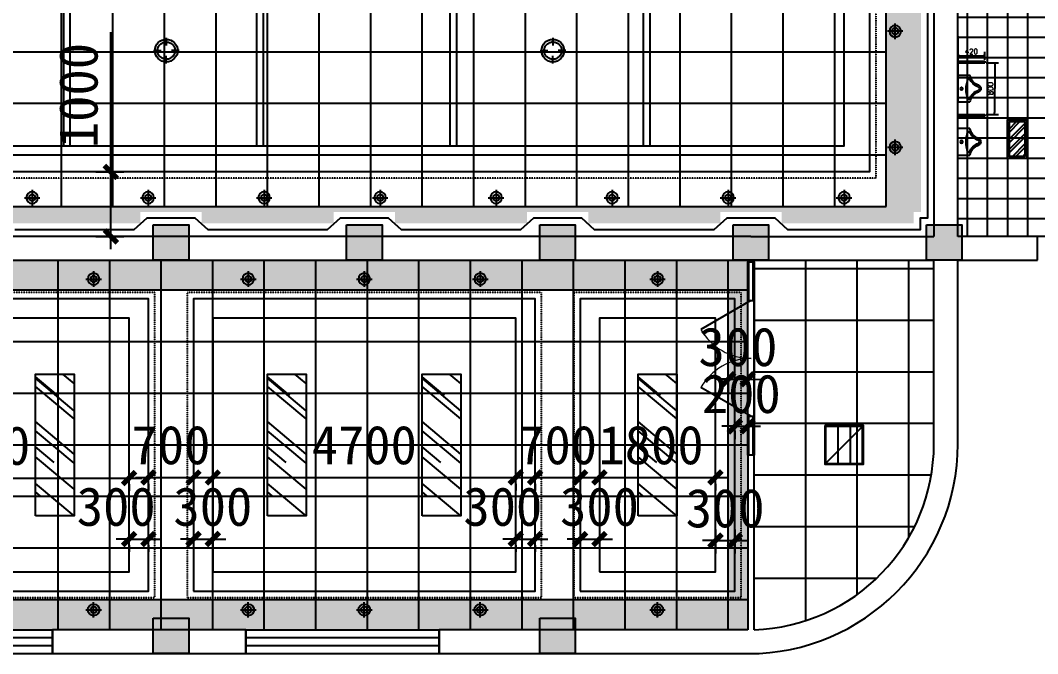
# Model space of a CAD drawing. Header units: millimetres. Extents: x -150677 to 588340, y -254013 to 149700.
# Drawn here: x 80614 to 96402, y 11379 to 21199 of the extents above; entities that cross this region are included whole.
import ezdxf

# ---------------------------------------------------------------- set-up
doc = ezdxf.new("R2010")
doc.units = ezdxf.units.MM
doc.header["$LTSCALE"] = 10
doc.header["$MEASUREMENT"] = 0
doc.linetypes.add('DASHED2', pattern=[0.375, 0.25, -0.125])
for name, color, linetype in [('1-Ba原始建筑墙体', 2, 'Continuous'), ('2-Ba顶面轮廓', 4, 'Continuous'), ('2-Ca墙面装饰', 8, 'Continuous'), ('2-Da地拼', 4, 'Continuous'), ('2-FF-DIM', 5, 'Continuous'), ('2-FF-活动家具', 6, 'Continuous'), ('3-Ac固定家具', 120, 'Continuous'), ('4-Aa顶面灯具', 1, 'Continuous'), ('5-Aa原始建筑淡显填充', 251, 'Continuous'), ('6-Ab柱体', 6, 'Continuous'), ('6-Ba门', 136, 'Continuous'), ('6-Bb窗', 5, 'Continuous'), ('CEI_LIGHT', 30, 'Continuous'), ('图层1', 2, 'Continuous')]:
    doc.layers.add(name, color=color, linetype=linetype)
doc.styles.add('BREEZE-N', font='simplex.shx')
doc.styles.get("Standard").update_dxf_attribs({"font": ''})
doc.styles.get('Standard').set_extended_font_data('SimSun')
doc.dimstyles.new('BREEZE-40', dxfattribs={"dimscale": 40, "dimtxt": 2, "dimasz": 0.75, "dimexe": 1.5, "dimexo": 0.5, "dimtad": 1, "dimdec": 0, "dimrnd": 5, "dimdsep": 46, "dimtxsty": 'BREEZE-N', "dimblk": 'DOT', "dimcen": 0, "dimclrd": 5, "dimclre": 5, "dimclrt": 2, "dimadec": 0, "dimazin": 0, "dimtfac": 1, "dimtdec": 0, "dimtix": 1, "dimtmove": 1, "dimatfit": 3, "dimldrblk": 'DOT', "dimfxl": 1.5, "dimarcsym": 0})
doc.dimstyles.new('DIMN200', dxfattribs={"dimscale": 2, "dimtxt": 300, "dimasz": 100, "dimexe": 100, "dimexo": 300, "dimgap": 100, "dimtad": 1, "dimdec": 0, "dimtxsty": 'Standard', "dimblk": 'ARCHTICK', "dimcen": 2.5, "dimdle": 100, "dimclrd": 8, "dimclre": 8, "dimclrt": 96, "dimadec": 0, "dimazin": 0, "dimtfac": 1, "dimtdec": 0, "dimtmove": 0, "dimatfit": 3, "dimldrblk": 'DOT', "dimfxl": 100, "dimarcsym": 0})

# ---------------------------------------------------------------- blocks, each defined once
blk = doc.blocks.new('$WINLIB2D$00000001')
at = {"color": 0}
for points in [[(-0.5, 0.5), (-0.5, -0.5)], [(-0.5, 0.5), (0.5, 0.5)], [(0.5, -0.5), (0.5, 0.5)], [(0.5, 0.1667), (-0.5, 0.1667)], [(0.5, -0.1667), (-0.5, -0.1667)], [(-0.5, -0.5), (0.5, -0.5)]]:
    blk.add_lwpolyline(points, dxfattribs=at)
blk = doc.blocks.new('*U1094')
at = {"layer": 'CEI_LIGHT', "color": 252}
for points in [[(0, 200), (0, 80)], [(-200, 0), (-80, 0)], [(200, 0), (80, 0)], [(0, -200), (0, -80)]]:
    blk.add_lwpolyline(points, dxfattribs=at)
at = {"layer": 'CEI_LIGHT'}
blk.add_ellipse((0, 0), major_axis=(175, 0), ratio=1, start_param=-0.000015, end_param=6.28317, dxfattribs=at)
at = {"layer": 'CEI_LIGHT', "color": 252}
blk.add_open_spline([(135, 0), (135, 5), (135, 10), (133, 24), (131, 33), (126, 49), (122, 58), (114, 73), (109, 80), (98, 93), (92, 100), (78, 111), (71, 115), (55, 124), (47, 127), (30, 132), (22, 134), (4, 135), (-5, 135), (-22, 133), (-31, 132), (-47, 127), (-55, 123), (-71, 115), (-78, 110), (-92, 99), (-98, 93), (-109, 80), (-114, 72), (-123, 57), (-126, 49), (-131, 32), (-133, 24), (-135, 6), (-135, -2), (-134, -20), (-132, -28), (-128, -45), (-124, -53), (-116, -69), (-112, -76), (-101, -90), (-95, -97), (-82, -108), (-74, -113), (-59, -122), (-51, -125), (-35, -131), (-26, -133), (-9, -135), (0, -135), (18, -134), (26, -133), (43, -128), (51, -125), (67, -118), (75, -113), (88, -102), (95, -96), (107, -83), (112, -76), (121, -61), (124, -53), (130, -37), (132, -28), (135, -13), (135, -7), (135, 0)], degree=3, knots=[-0.000015, -0.000015, -0.000015, -0.000015, 0.115463, 0.115463, 0.309718, 0.309718, 0.503974, 0.503974, 0.698229, 0.698229, 0.892484, 0.892484, 1.086739, 1.086739, 1.280995, 1.280995, 1.47525, 1.47525, 1.669505, 1.669505, 1.86376, 1.86376, 2.058016, 2.058016, 2.252271, 2.252271, 2.446526, 2.446526, 2.640781, 2.640781, 2.835037, 2.835037, 3.029292, 3.029292, 3.223547, 3.223547, 3.417802, 3.417802, 3.612058, 3.612058, 3.806313, 3.806313, 4.000568, 4.000568, 4.194823, 4.194823, 4.389079, 4.389079, 4.583334, 4.583334, 4.777589, 4.777589, 4.971844, 4.971844, 5.166099, 5.166099, 5.360355, 5.360355, 5.55461, 5.55461, 5.748865, 5.748865, 5.94312, 5.94312, 6.137376, 6.137376, 6.28317, 6.28317, 6.28317, 6.28317], dxfattribs=at)
blk = doc.blocks.new('*U1092')
at = {"layer": 'CEI_LIGHT', "color": 252}
for points in [[(-120, 0), (120, 0)], [(0, 120), (0, -120)]]:
    blk.add_lwpolyline(points, dxfattribs=at)
at = {"layer": 'CEI_LIGHT'}
for radius in [90, 50]:
    blk.add_circle((0, 0), radius, dxfattribs=at)
blk = doc.blocks.new('*U1095')
at = {"layer": 'CEI_LIGHT'}
blk.add_lwpolyline([(-300, 300), (300, 300), (300, -300), (-300, -300)], close=True, dxfattribs=at)
at = {"layer": 'CEI_LIGHT', "color": 252}
blk.add_lwpolyline([(-285, 285), (285, 285), (285, -285), (-285, -285)], close=True, dxfattribs=at)
for points in [[(285, 285), (-285, -285)], [(-285, 95), (285, 95)], [(-285, -95), (285, -95)]]:
    blk.add_lwpolyline(points, dxfattribs=at)
blk = doc.blocks.new('_ArchTick')
at = {"color": 0, "linetype": 'ByBlock', "const_width": 0.4}
blk.add_lwpolyline([(-0.5, -0.5), (0.5, 0.5)], dxfattribs=at)
blk = doc.blocks.new('*D1132')
at = {"layer": '2-Da地拼', "color": 8, "lineweight": -2, "transparency": 16777216}
for p, q in [((91600, 15633), (91400, 15633)), ((91600, 15633), (91900, 15633)), ((91900, 15633), (92100, 15632)), ((91600, 15614), (91600, 15433)), ((91900, 15614), (91900, 15433))]:
    blk.add_line(p, q, dxfattribs=at)
at = {"layer": 'Defpoints', "color": 0, "transparency": 16777216}
for p in [(91601, 16214), (91901, 16214), (91900, 15633)]:
    blk.add_point(p, dxfattribs=at)
at = {"layer": '2-Da地拼', "color": 8, "lineweight": -2, "transparency": 16777216, "xscale": 200, "yscale": 200, "zscale": 200}
for p, rotation in [((91600, 15633), 359.938364450162), ((91900, 15633), 179.9383644501619)]:
    blk.add_blockref('_ArchTick', p, dxfattribs=dict(at, rotation=rotation))
at = {"layer": '2-Da地拼', "color": 96, "transparency": 16777216, "insert": (91751, 16133), "char_height": 600, "attachment_point": 5, "rotation": 359.9384}
blk.add_mtext('300', dxfattribs=at)
blk = doc.blocks.new('_DOT')
at = {"color": 0, "linetype": 'ByBlock'}
blk.add_line((-0.35, 0), (-1, 0), dxfattribs=at)
at = {"color": 0, "linetype": 'ByBlock', "const_width": 0.35}
blk.add_lwpolyline([(-0.175, 0, 1), (0.175, 0, 1)], format="xyb", close=True, dxfattribs=at)
blk = doc.blocks.new('*D1140')
at = {"layer": '2-Ba顶面轮廓', "color": 8, "lineweight": -2, "transparency": 16777216}
for p, q in [((82019, 18849), (82019, 21016)), ((81787, 18849), (82219, 18849)), ((82019, 17649), (82019, 18849)), ((81787, 17849), (82219, 17849))]:
    blk.add_line(p, q, dxfattribs=at)
at = {"layer": 'Defpoints', "color": 0, "transparency": 16777216}
for p in [(81187, 18849), (82019, 18849), (81187, 17849)]:
    blk.add_point(p, dxfattribs=at)
at = {"layer": '2-Ba顶面轮廓', "color": 8, "lineweight": -2, "transparency": 16777216, "xscale": 200, "yscale": 200, "zscale": 200}
for p, rotation in [((82019, 18849), 90), ((82019, 17849), 270)]:
    blk.add_blockref('_ArchTick', p, dxfattribs=dict(at, rotation=rotation))
at = {"layer": '2-Ba顶面轮廓', "color": 96, "transparency": 16777216, "insert": (81519, 20033), "char_height": 600, "attachment_point": 5, "rotation": 90}
blk.add_mtext('1000', dxfattribs=at)
blk = doc.blocks.new('*D1158')
at = {"layer": '2-Ba顶面轮廓', "color": 8, "lineweight": -2, "transparency": 16777216}
for p, q in [((77402, 14102), (82502, 14102)), ((77602, 14005), (77602, 13902)), ((82302, 14005), (82302, 13902))]:
    blk.add_line(p, q, dxfattribs=at)
at = {"layer": 'Defpoints', "color": 0, "transparency": 16777216}
for p in [(77602, 14605), (82302, 14605), (82302, 14102)]:
    blk.add_point(p, dxfattribs=at)
at = {"layer": '2-Ba顶面轮廓', "color": 8, "lineweight": -2, "transparency": 16777216, "xscale": 200, "yscale": 200, "zscale": 200, "rotation": 180}
blk.add_blockref('_ArchTick', (77602, 14102), dxfattribs=at)
at = {"layer": '2-Ba顶面轮廓', "color": 8, "lineweight": -2, "transparency": 16777216, "xscale": 200, "yscale": 200, "zscale": 200}
blk.add_blockref('_ArchTick', (82302, 14102), dxfattribs=at)
at = {"layer": '2-Ba顶面轮廓', "color": 96, "transparency": 16777216, "insert": (79952, 14602), "char_height": 600, "attachment_point": 5}
blk.add_mtext('4700', dxfattribs=at)
blk = doc.blocks.new('*D1159')
at = {"layer": '2-Ba顶面轮廓', "color": 8, "lineweight": -2, "transparency": 16777216}
for p, q in [((82302, 13156), (82102, 13156)), ((82302, 13156), (82602, 13156)), ((82602, 13156), (82802, 13156)), ((82302, 13059), (82302, 12956)), ((82602, 13059), (82602, 12956))]:
    blk.add_line(p, q, dxfattribs=at)
at = {"layer": 'Defpoints', "color": 0, "transparency": 16777216}
for p in [(82302, 13659), (82602, 13659), (82602, 13156)]:
    blk.add_point(p, dxfattribs=at)
at = {"layer": '2-Ba顶面轮廓', "color": 8, "lineweight": -2, "transparency": 16777216, "xscale": 200, "yscale": 200, "zscale": 200}
blk.add_blockref('_ArchTick', (82302, 13156), dxfattribs=at)
at = {"layer": '2-Ba顶面轮廓', "color": 8, "lineweight": -2, "transparency": 16777216, "xscale": 200, "yscale": 200, "zscale": 200, "rotation": 180}
blk.add_blockref('_ArchTick', (82602, 13156), dxfattribs=at)
at = {"layer": '2-Ba顶面轮廓', "color": 96, "transparency": 16777216, "insert": (82102, 13656), "char_height": 600, "attachment_point": 5}
blk.add_mtext('300', dxfattribs=at)
blk = doc.blocks.new('*D1161')
at = {"layer": '2-Ba顶面轮廓', "color": 8, "lineweight": -2, "transparency": 16777216}
for p, q in [((82402, 14111), (83502, 14111)), ((82602, 14014), (82602, 13911)), ((83302, 14014), (83302, 13911))]:
    blk.add_line(p, q, dxfattribs=at)
at = {"layer": 'Defpoints', "color": 0, "transparency": 16777216}
for p in [(82602, 14614), (83302, 14614), (83302, 14111)]:
    blk.add_point(p, dxfattribs=at)
at = {"layer": '2-Ba顶面轮廓', "color": 8, "lineweight": -2, "transparency": 16777216, "xscale": 200, "yscale": 200, "zscale": 200}
for p, rotation in [((82602, 14111), 179.9999999999999), ((83302, 14111), 359.9999999999999)]:
    blk.add_blockref('_ArchTick', p, dxfattribs=dict(at, rotation=rotation))
at = {"layer": '2-Ba顶面轮廓', "color": 96, "transparency": 16777216, "insert": (82952, 14611), "char_height": 600, "attachment_point": 5}
blk.add_mtext('700', dxfattribs=at)
blk = doc.blocks.new('*D1160')
at = {"layer": '2-Ba顶面轮廓', "color": 8, "lineweight": -2, "transparency": 16777216}
for p, q in [((83302, 13156), (83102, 13156)), ((83302, 13156), (83602, 13156)), ((83602, 13156), (83802, 13156)), ((83302, 13059), (83302, 12956)), ((83602, 13059), (83602, 12956))]:
    blk.add_line(p, q, dxfattribs=at)
at = {"layer": 'Defpoints', "color": 0, "transparency": 16777216}
for p in [(83302, 13659), (83602, 13659), (83602, 13156)]:
    blk.add_point(p, dxfattribs=at)
at = {"layer": '2-Ba顶面轮廓', "color": 8, "lineweight": -2, "transparency": 16777216, "xscale": 200, "yscale": 200, "zscale": 200}
blk.add_blockref('_ArchTick', (83302, 13156), dxfattribs=at)
at = {"layer": '2-Ba顶面轮廓', "color": 8, "lineweight": -2, "transparency": 16777216, "xscale": 200, "yscale": 200, "zscale": 200, "rotation": 180}
blk.add_blockref('_ArchTick', (83602, 13156), dxfattribs=at)
at = {"layer": '2-Ba顶面轮廓', "color": 96, "transparency": 16777216, "insert": (83602, 13656), "char_height": 600, "attachment_point": 5}
blk.add_mtext('300', dxfattribs=at)
blk = doc.blocks.new('*D1162')
at = {"layer": '2-Ba顶面轮廓', "color": 8, "lineweight": -2, "transparency": 16777216}
for p, q in [((83402, 14111), (88502, 14111)), ((83602, 14014), (83602, 13911)), ((88302, 14014), (88302, 13911))]:
    blk.add_line(p, q, dxfattribs=at)
at = {"layer": 'Defpoints', "color": 0, "transparency": 16777216}
for p in [(83602, 14614), (88302, 14614), (88302, 14111)]:
    blk.add_point(p, dxfattribs=at)
at = {"layer": '2-Ba顶面轮廓', "color": 8, "lineweight": -2, "transparency": 16777216, "xscale": 200, "yscale": 200, "zscale": 200, "rotation": 180}
blk.add_blockref('_ArchTick', (83602, 14111), dxfattribs=at)
at = {"layer": '2-Ba顶面轮廓', "color": 8, "lineweight": -2, "transparency": 16777216, "xscale": 200, "yscale": 200, "zscale": 200}
blk.add_blockref('_ArchTick', (88302, 14111), dxfattribs=at)
at = {"layer": '2-Ba顶面轮廓', "color": 96, "transparency": 16777216, "insert": (85952, 14611), "char_height": 600, "attachment_point": 5}
blk.add_mtext('4700', dxfattribs=at)
blk = doc.blocks.new('*D1163')
at = {"layer": '2-Ba顶面轮廓', "color": 8, "lineweight": -2, "transparency": 16777216}
for p, q in [((88302, 13156), (88102, 13156)), ((88302, 13156), (88602, 13156)), ((88602, 13156), (88802, 13156)), ((88302, 13059), (88302, 12956)), ((88602, 13059), (88602, 12956))]:
    blk.add_line(p, q, dxfattribs=at)
at = {"layer": 'Defpoints', "color": 0, "transparency": 16777216}
for p in [(88302, 13659), (88602, 13659), (88602, 13156)]:
    blk.add_point(p, dxfattribs=at)
at = {"layer": '2-Ba顶面轮廓', "color": 8, "lineweight": -2, "transparency": 16777216, "xscale": 200, "yscale": 200, "zscale": 200}
blk.add_blockref('_ArchTick', (88302, 13156), dxfattribs=at)
at = {"layer": '2-Ba顶面轮廓', "color": 8, "lineweight": -2, "transparency": 16777216, "xscale": 200, "yscale": 200, "zscale": 200, "rotation": 180}
blk.add_blockref('_ArchTick', (88602, 13156), dxfattribs=at)
at = {"layer": '2-Ba顶面轮廓', "color": 96, "transparency": 16777216, "insert": (88102, 13656), "char_height": 600, "attachment_point": 5}
blk.add_mtext('300', dxfattribs=at)
blk = doc.blocks.new('*D1165')
at = {"layer": '2-Ba顶面轮廓', "color": 8, "lineweight": -2, "transparency": 16777216}
for p, q in [((88402, 14111), (89502, 14111)), ((88602, 14014), (88602, 13911)), ((89302, 14014), (89302, 13911))]:
    blk.add_line(p, q, dxfattribs=at)
at = {"layer": 'Defpoints', "color": 0, "transparency": 16777216}
for p in [(88602, 14614), (89302, 14614), (89302, 14111)]:
    blk.add_point(p, dxfattribs=at)
at = {"layer": '2-Ba顶面轮廓', "color": 8, "lineweight": -2, "transparency": 16777216, "xscale": 200, "yscale": 200, "zscale": 200}
for p, rotation in [((88602, 14111), 179.9999999999999), ((89302, 14111), 359.9999999999999)]:
    blk.add_blockref('_ArchTick', p, dxfattribs=dict(at, rotation=rotation))
at = {"layer": '2-Ba顶面轮廓', "color": 96, "transparency": 16777216, "insert": (88952, 14611), "char_height": 600, "attachment_point": 5}
blk.add_mtext('700', dxfattribs=at)
blk = doc.blocks.new('*D1164')
at = {"layer": '2-Ba顶面轮廓', "color": 8, "lineweight": -2, "transparency": 16777216}
for p, q in [((89302, 13156), (89102, 13156)), ((89302, 13156), (89602, 13156)), ((89602, 13156), (89802, 13156)), ((89302, 13059), (89302, 12956)), ((89602, 13059), (89602, 12956))]:
    blk.add_line(p, q, dxfattribs=at)
at = {"layer": 'Defpoints', "color": 0, "transparency": 16777216}
for p in [(89302, 13659), (89602, 13659), (89602, 13156)]:
    blk.add_point(p, dxfattribs=at)
at = {"layer": '2-Ba顶面轮廓', "color": 8, "lineweight": -2, "transparency": 16777216, "xscale": 200, "yscale": 200, "zscale": 200}
blk.add_blockref('_ArchTick', (89302, 13156), dxfattribs=at)
at = {"layer": '2-Ba顶面轮廓', "color": 8, "lineweight": -2, "transparency": 16777216, "xscale": 200, "yscale": 200, "zscale": 200, "rotation": 180}
blk.add_blockref('_ArchTick', (89602, 13156), dxfattribs=at)
at = {"layer": '2-Ba顶面轮廓', "color": 96, "transparency": 16777216, "insert": (89602, 13656), "char_height": 600, "attachment_point": 5}
blk.add_mtext('300', dxfattribs=at)
blk = doc.blocks.new('*D1166')
at = {"layer": '2-Ba顶面轮廓', "color": 8, "lineweight": -2, "transparency": 16777216}
for p, q in [((89402, 14111), (91602, 14111)), ((89602, 14014), (89602, 13911)), ((91402, 14014), (91402, 13911))]:
    blk.add_line(p, q, dxfattribs=at)
at = {"layer": 'Defpoints', "color": 0, "transparency": 16777216}
for p in [(89602, 14614), (91402, 14614), (91402, 14111)]:
    blk.add_point(p, dxfattribs=at)
at = {"layer": '2-Ba顶面轮廓', "color": 8, "lineweight": -2, "transparency": 16777216, "xscale": 200, "yscale": 200, "zscale": 200, "rotation": 180}
blk.add_blockref('_ArchTick', (89602, 14111), dxfattribs=at)
at = {"layer": '2-Ba顶面轮廓', "color": 8, "lineweight": -2, "transparency": 16777216, "xscale": 200, "yscale": 200, "zscale": 200}
blk.add_blockref('_ArchTick', (91402, 14111), dxfattribs=at)
at = {"layer": '2-Ba顶面轮廓', "color": 96, "transparency": 16777216, "insert": (90402, 14611), "char_height": 600, "attachment_point": 5}
blk.add_mtext('1800', dxfattribs=at)
blk = doc.blocks.new('*D1167')
at = {"layer": '2-Ba顶面轮廓', "color": 8, "lineweight": -2, "transparency": 16777216}
for p, q in [((91402, 13306), (91402, 12932)), ((91702, 13306), (91702, 12932)), ((91402, 13132), (91202, 13132)), ((91402, 13132), (91702, 13132)), ((91702, 13132), (91902, 13132))]:
    blk.add_line(p, q, dxfattribs=at)
at = {"layer": 'Defpoints', "color": 0, "transparency": 16777216}
for p in [(91402, 13906), (91702, 13906), (91702, 13132)]:
    blk.add_point(p, dxfattribs=at)
at = {"layer": '2-Ba顶面轮廓', "color": 8, "lineweight": -2, "transparency": 16777216, "xscale": 200, "yscale": 200, "zscale": 200}
blk.add_blockref('_ArchTick', (91402, 13132), dxfattribs=at)
at = {"layer": '2-Ba顶面轮廓', "color": 8, "lineweight": -2, "transparency": 16777216, "xscale": 200, "yscale": 200, "zscale": 200, "rotation": 180}
blk.add_blockref('_ArchTick', (91702, 13132), dxfattribs=at)
at = {"layer": '2-Ba顶面轮廓', "color": 96, "transparency": 16777216, "insert": (91552, 13632), "char_height": 600, "attachment_point": 5}
blk.add_mtext('300', dxfattribs=at)
blk = doc.blocks.new('*D1168')
at = {"layer": '2-Ba顶面轮廓', "color": 8, "lineweight": -2, "transparency": 16777216}
for p, q in [((91702, 14905), (91502, 14905)), ((91702, 14905), (91902, 14905)), ((91902, 14905), (92102, 14905)), ((91702, 14836), (91702, 14705)), ((91902, 14836), (91902, 14705))]:
    blk.add_line(p, q, dxfattribs=at)
at = {"layer": 'Defpoints', "color": 0, "transparency": 16777216}
for p in [(91702, 15436), (91902, 15436), (91902, 14905)]:
    blk.add_point(p, dxfattribs=at)
at = {"layer": '2-Ba顶面轮廓', "color": 8, "lineweight": -2, "transparency": 16777216, "xscale": 200, "yscale": 200, "zscale": 200}
blk.add_blockref('_ArchTick', (91702, 14905), dxfattribs=at)
at = {"layer": '2-Ba顶面轮廓', "color": 8, "lineweight": -2, "transparency": 16777216, "xscale": 200, "yscale": 200, "zscale": 200, "rotation": 180}
blk.add_blockref('_ArchTick', (91902, 14905), dxfattribs=at)
at = {"layer": '2-Ba顶面轮廓', "color": 96, "transparency": 16777216, "insert": (91802, 15405), "char_height": 600, "attachment_point": 5}
blk.add_mtext('200', dxfattribs=at)
blk = doc.blocks.new('$DorLib2D$00000018')
for p, q in [((-0.2991, 0.0015), (-0.15, 0.2598)), ((0.2991, 0.0015), (0.15, 0.2598)), ((-0.5, 0.0111), (-0.2991, 0.0111)), ((-0.2991, 0.0111), (-0.2991, -0.0111)), ((0.2991, 0.0111), (0.5, 0.0111)), ((0.2991, 0.0111), (0.2991, -0.0111)), ((-0.5, -0.0111), (-0.2991, -0.0111)), ((0.2991, -0.0111), (0.5, -0.0111))]:
    blk.add_line(p, q)
at = {"lineweight": 13}
for centre, start, end in [((-0.3, 0), 0, 60), ((0.3, 0), 120, 180)]:
    blk.add_arc(centre, 0.3, start, end, dxfattribs=at)
blk = doc.blocks.new('$lvtry$00000008')
for p, q in [((-205, -191, 0), (-205, 0, 0)), ((-205, 0, 0), (205, 0, 0)), ((205, 0, 0), (205, -191, 0))]:
    blk.add_line(p, q)
blk.add_circle((0, -60, 0), 20)
for centre, radius, start, end in [((5, -526, 0), 395, 66.6675, 114.1084), ((-243, -391, 0), 203, 19.2639, 79.2894), ((-152, -175, 0), 10, 114.1084, 248.1394), ((-243, -401, 0), 233, 19.2639, 68.1394), ((243, -401, 0), 233, 110.4941, 160.7361), ((243, -391, 0), 203, 100.7106, 160.7361), ((158, -173, 0), 10, 290.4941, 66.6675), ((0, -306, 0), 54, 199.2639, 269.7777), ((0, -316, 0), 24, 199.2639, 269.4998), ((0, -306, 0), 54, 270.2223, 340.7361), ((0, -316, 0), 24, 270.5002, 340.7361)]:
    blk.add_arc(centre, radius, start, end)
blk = doc.blocks.new('*D1910')
at = {"layer": '2-FF-DIM', "color": 5, "lineweight": -2, "transparency": 16777216}
for p, q in [((95162, 20586), (95162, 20712)), ((95584, 20585), (95584, 20711)), ((95192, 20652), (95554, 20651))]:
    blk.add_line(p, q, dxfattribs=at)
at = {"layer": 'Defpoints', "color": 0, "transparency": 16777216}
for p in [(95162, 20566), (95584, 20651), (95584, 20565)]:
    blk.add_point(p, dxfattribs=at)
at = {"layer": '2-FF-DIM', "color": 5, "lineweight": -2, "transparency": 16777216, "xscale": 30, "yscale": 30, "zscale": 30}
for p, rotation in [((95162, 20652), 179.8850577423912), ((95584, 20651), 359.8850577423912)]:
    blk.add_blockref('_DOT', p, dxfattribs=dict(at, rotation=rotation))
at = {"layer": '2-FF-DIM', "color": 2, "transparency": 16777216, "insert": (95373, 20717), "char_height": 80, "attachment_point": 5, "rotation": 359.8851, "style": 'BREEZE-N'}
blk.add_mtext('420', dxfattribs=at)
blk = doc.blocks.new('*D1911')
at = {"layer": '2-FF-DIM', "color": 5, "lineweight": -2, "transparency": 16777216}
for p, q in [((95604, 20540), (95795, 20540)), ((95735, 20510), (95733, 19770)), ((95602, 19740), (95793, 19740))]:
    blk.add_line(p, q, dxfattribs=at)
at = {"layer": 'Defpoints', "color": 0, "transparency": 16777216}
for p in [(95584, 20540), (95582, 19740), (95733, 19740)]:
    blk.add_point(p, dxfattribs=at)
at = {"layer": '2-FF-DIM', "color": 5, "lineweight": -2, "transparency": 16777216, "xscale": 30, "yscale": 30, "zscale": 30}
for p, rotation in [((95735, 20540), 89.88505774241042), ((95733, 19740), 269.8850577424104)]:
    blk.add_blockref('_DOT', p, dxfattribs=dict(at, rotation=rotation))
at = {"layer": '2-FF-DIM', "color": 2, "transparency": 16777216, "insert": (95669, 20140), "char_height": 80, "attachment_point": 5, "rotation": 89.8851, "style": 'BREEZE-N'}
blk.add_mtext('800', dxfattribs=at)
blk = doc.blocks.new('uilk')
at = {"layer": '2-Ba顶面轮廓'}
h = blk.add_hatch(dxfattribs=at)
h.set_pattern_fill('ANSI32', color=4, scale=300)
h.set_pattern_definition([(45, (-6958.44, 1873.64), (-79.54951, 79.54951), []), (45, (-6905.4, 1873.64), (-79.54951, 79.54951), [])])
h.paths.add_polyline_path([(95964, 21288), (96204, 21288), (96204, 21828), (95964, 21828)])
at = {"layer": '2-Ba顶面轮廓', "color": 4}
for points in [[(95934, 21858), (96234, 21858), (96234, 21258), (95934, 21258)], [(95964, 21828), (96204, 21828), (96204, 21288), (95964, 21288)]]:
    blk.add_lwpolyline(points, close=True, dxfattribs=at)

msp = doc.modelspace()

# ---------------------------------------------------------------- hatches: boundary and pattern name
at = {"layer": '2-Da地拼'}
h = msp.add_hatch(dxfattribs=at)
h.set_pattern_fill('AR-SAND', color=8, scale=100, style=0, double=1)
h.set_pattern_definition([(37.5, (56201.86, 18049.33), (-6.29934, 192.6824), [0, -152, 0, -170, 0, -162.5]), (7.5, (56201.86, 18049.33), (176.9777, 282.2146), [0, -82, 0, -137, 0, -52.5]), (327.5, (56078.86, 18049.33), (311.4142, 0.5659), [0, -50, 0, -180, 0, -235]), (317.5, (56078.86, 18049.33), (300.6127, 87.7676), [0, -25, 0, -118, 0, -135])])
edge = h.paths.add_edge_path()
edge.add_line((58001.9, 20849.3), (56201.9, 20849.3))
edge.add_line((56201.9, 20849.3), (56201.9, 18229.3))
edge.add_line((56201.9, 18229.3), (56426.9, 18229.3))
edge.add_line((56426.9, 18229.3), (56426.9, 18049.3))
edge.add_line((56426.9, 18049.3), (58476.9, 18049.3))
edge.add_line((58476.9, 18049.3), (58476.9, 18229.3))
edge.add_line((58476.9, 18229.3), (59426.9, 18229.3))
edge.add_line((59426.9, 18229.3), (59426.9, 18049.3))
edge.add_line((59426.9, 18049.3), (61676.9, 18049.3))
edge.add_line((61676.9, 18049.3), (61676.9, 18229.3))
edge.add_line((61676.9, 18229.3), (62426.9, 18229.3))
edge.add_line((62426.9, 18229.3), (62426.9, 18049.3))
edge.add_line((62426.9, 18049.3), (64476.9, 18049.3))
edge.add_line((64476.9, 18049.3), (64476.9, 18229.3))
edge.add_line((64476.9, 18229.3), (65426.9, 18229.3))
edge.add_line((65426.9, 18229.3), (65426.9, 18049.3))
edge.add_line((65426.9, 18049.3), (67476.9, 18049.3))
edge.add_line((67476.9, 18049.3), (67476.9, 18229.3))
edge.add_line((67476.9, 18229.3), (68426.9, 18229.3))
edge.add_line((68426.9, 18229.3), (68426.9, 18049.3))
edge.add_line((68426.9, 18049.3), (70476.9, 18049.3))
edge.add_line((70476.9, 18049.3), (70476.9, 18229.3))
edge.add_line((70476.9, 18229.3), (71426.9, 18229.3))
edge.add_line((71426.9, 18229.3), (71426.9, 18049.3))
edge.add_line((71426.9, 18049.3), (73476.9, 18049.3))
edge.add_line((73476.9, 18049.3), (73476.9, 18229.3))
edge.add_line((73476.9, 18229.3), (74426.9, 18229.3))
edge.add_line((74426.9, 18229.3), (74426.9, 18049.3))
edge.add_line((74426.9, 18049.3), (76476.9, 18049.3))
edge.add_line((76476.9, 18049.3), (76476.9, 18229.3))
edge.add_line((76476.9, 18229.3), (77426.9, 18229.3))
edge.add_line((77426.9, 18229.3), (77426.9, 18049.3))
edge.add_line((77426.9, 18049.3), (79476.9, 18049.3))
edge.add_line((79476.9, 18049.3), (79476.9, 18229.3))
edge.add_line((79476.9, 18229.3), (80426.9, 18229.3))
edge.add_line((80426.9, 18229.3), (80426.9, 18049.3))
edge.add_line((80426.9, 18049.3), (82476.9, 18049.3))
edge.add_line((82476.9, 18049.3), (82476.9, 18229.3))
edge.add_line((82476.9, 18229.3), (83426.9, 18229.3))
edge.add_line((83426.9, 18229.3), (83426.9, 18049.3))
edge.add_line((83426.9, 18049.3), (85476.9, 18049.3))
edge.add_line((85476.9, 18049.3), (85476.9, 18229.3))
edge.add_line((85476.9, 18229.3), (86426.9, 18229.3))
edge.add_line((86426.9, 18229.3), (86426.9, 18049.3))
edge.add_line((86426.9, 18049.3), (88476.9, 18049.3))
edge.add_line((88476.9, 18049.3), (88476.9, 18229.3))
edge.add_line((88476.9, 18229.3), (89426.9, 18229.3))
edge.add_line((89426.9, 18229.3), (89426.9, 18049.3))
edge.add_line((89426.9, 18049.3), (91476.9, 18049.3))
edge.add_line((91476.9, 18049.3), (91476.9, 18229.3))
edge.add_line((91476.9, 18229.3), (92426.9, 18229.3))
edge.add_line((92426.9, 18229.3), (92426.9, 18049.3))
edge.add_line((92426.9, 18049.3), (94476.9, 18049.3))
edge.add_line((94476.9, 18049.3), (94476.9, 18229.3))
edge.add_line((94476.9, 18229.3), (94591.9, 18229.3))
edge.add_line((94591.9, 18229.3), (94591.9, 23254.3))
edge.add_line((94591.9, 23254.3), (94411.9, 23254.3))
edge.add_line((94411.9, 23254.3), (94411.9, 24204.3))
edge.add_line((94411.9, 24204.3), (94591.9, 24204.3))
edge.add_line((94591.9, 24204.3), (94591.9, 29254.3))
edge.add_line((94591.9, 29254.3), (94413.5, 29254.3))
edge.add_line((94413.5, 29254.3), (94413.5, 30204.3))
edge.add_line((94413.5, 30204.3), (94591.9, 30204.3))
edge.add_line((94591.9, 30204.3), (94591.9, 35254.3))
edge.add_line((94591.9, 35254.3), (94411.9, 35254.3))
edge.add_line((94411.9, 35254.3), (94411.9, 36204.3))
edge.add_line((94411.9, 36204.3), (94591.9, 36204.3))
edge.add_line((94591.9, 36204.3), (94591.9, 41254.3))
edge.add_line((94591.9, 41254.3), (94411.9, 41254.3))
edge.add_line((94411.9, 41254.3), (94411.9, 42204.3))
edge.add_line((94411.9, 42204.3), (94591.9, 42204.3))
edge.add_line((94591.9, 42204.3), (94591.9, 47229.3))
edge.add_line((94591.9, 47229.3), (94476.9, 47229.3))
edge.add_line((94476.9, 47229.3), (94476.9, 47409.3))
edge.add_line((94476.9, 47409.3), (92426.9, 47409.3))
edge.add_line((92426.9, 47409.3), (92426.9, 47229.3))
edge.add_line((92426.9, 47229.3), (91476.9, 47229.3))
edge.add_line((91476.9, 47229.3), (91476.9, 47409.3))
edge.add_line((91476.9, 47409.3), (89426.9, 47409.3))
edge.add_line((89426.9, 47409.3), (89426.9, 47229.3))
edge.add_line((89426.9, 47229.3), (88476.9, 47229.3))
edge.add_line((88476.9, 47229.3), (88476.9, 47409.3))
edge.add_line((88476.9, 47409.3), (86426.9, 47409.3))
edge.add_line((86426.9, 47409.3), (86426.9, 47229.3))
edge.add_line((86426.9, 47229.3), (85476.9, 47229.3))
edge.add_line((85476.9, 47229.3), (85476.9, 47409.3))
edge.add_line((85476.9, 47409.3), (83426.9, 47409.3))
edge.add_line((83426.9, 47409.3), (83426.9, 47229.3))
edge.add_line((83426.9, 47229.3), (82476.9, 47229.3))
edge.add_line((82476.9, 47229.3), (82476.9, 47409.3))
edge.add_line((82476.9, 47409.3), (80426.9, 47409.3))
edge.add_line((80426.9, 47409.3), (80426.9, 47229.3))
edge.add_line((80426.9, 47229.3), (79476.9, 47229.3))
edge.add_line((79476.9, 47229.3), (79476.9, 47409.3))
edge.add_line((79476.9, 47409.3), (77426.9, 47409.3))
edge.add_line((77426.9, 47409.3), (77426.9, 47229.3))
edge.add_line((77426.9, 47229.3), (76476.9, 47229.3))
edge.add_line((76476.9, 47229.3), (76476.9, 47409.3))
edge.add_line((76476.9, 47409.3), (71426.9, 47409.3))
edge.add_line((71426.9, 47409.3), (71426.9, 47229.3))
edge.add_line((71426.9, 47229.3), (70476.9, 47229.3))
edge.add_line((70476.9, 47229.3), (70476.9, 47409.3))
edge.add_line((70476.9, 47409.3), (68426.9, 47409.3))
edge.add_line((68426.9, 47409.3), (68426.9, 47229.3))
edge.add_line((68426.9, 47229.3), (67476.9, 47229.3))
edge.add_line((67476.9, 47229.3), (67476.9, 47409.3))
edge.add_line((67476.9, 47409.3), (65426.9, 47409.3))
edge.add_line((65426.9, 47409.3), (65426.9, 47229.3))
edge.add_line((65426.9, 47229.3), (64476.9, 47229.3))
edge.add_line((64476.9, 47229.3), (64476.9, 47409.3))
edge.add_line((64476.9, 47409.3), (62426.9, 47409.3))
edge.add_line((62426.9, 47409.3), (62426.9, 47229.3))
edge.add_line((62426.9, 47229.3), (61476.9, 47229.3))
edge.add_line((61476.9, 47229.3), (61476.9, 47409.3))
edge.add_line((61476.9, 47409.3), (59426.9, 47409.3))
edge.add_line((59426.9, 47409.3), (59426.9, 47229.3))
edge.add_line((59426.9, 47229.3), (58476.9, 47229.3))
edge.add_line((58476.9, 47229.3), (58476.9, 47409.3))
edge.add_line((58476.9, 47409.3), (56201.9, 47409.3))
edge.add_line((56201.9, 47409.3), (56201.9, 44609.3))
edge.add_line((56201.9, 44609.3), (58001.9, 44609.3))
edge.add_line((58001.9, 44609.3), (58001.9, 40741.3))
edge.add_arc((32841.8, 32712.4), 26410, -17.69849, 17.69849, ccw=False)
edge.add_line((58001.9, 24683.5), (58001.9, 20849.3))
edge = h.paths.add_edge_path()
edge.add_line((57251.9, 20849.3), (56451.9, 20849.3))
edge.add_line((56451.9, 20849.3), (56451.9, 18312.4))
edge.add_line((56451.9, 18312.4), (94051.9, 18312.4))
edge.add_line((94051.9, 18312.4), (94051.9, 47112.4))
edge.add_line((94051.9, 47112.4), (56451.9, 47112.4))
edge.add_line((56451.9, 47112.4), (56451.9, 44609.3))
edge.add_line((56451.9, 44609.3), (57251.9, 44609.3))
edge.add_line((57251.9, 44609.3), (57251.9, 44712.4))
edge.add_line((57251.9, 44712.4), (58401.9, 44712.4))
edge.add_line((58401.9, 44712.4), (58401.9, 40803.3))
edge.add_arc((32841.8, 32712.4), 26810, -17.56491, 17.56491, ccw=False)
edge.add_line((58401.9, 24621.5), (58401.9, 20712.4))
edge.add_line((58401.9, 20712.4), (57251.9, 20712.4))
edge.add_line((57251.9, 20712.4), (57251.9, 20849.3))
h = msp.add_hatch(dxfattribs=at)
h.set_pattern_fill('AR-SAND', color=8, scale=100, style=0, double=1)
h.set_pattern_definition([(37.5, (95161.86, 17849.33), (-6.2993, 192.6824), [0, -152, 0, -170, 0, -162.5]), (7.5, (95161.86, 17849.33), (176.9777, 282.2146), [0, -82, 0, -137, 0, -52.5]), (327.5, (95038.86, 17849.33), (311.4142, 0.5659), [0, -50, 0, -180, 0, -235]), (317.5, (95038.86, 17849.33), (300.6127, 87.7676), [0, -25, 0, -118, 0, -135])])
h.paths.add_polyline_path([(98576.9, 17849.3), (98576.9, 18329.3), (98426.9, 18329.3), (98426.9, 17849.3)])
edge = h.paths.add_edge_path()
edge.add_line((101776.9, 22329.3), (101991.9, 22329.3))
edge.add_line((101991.9, 22329.3), (101991.9, 43429.3))
edge.add_line((101991.9, 43429.3), (100441.9, 43429.3))
edge.add_line((100441.9, 43429.3), (100441.9, 44579.3))
edge.add_arc((98055.5, 44303.4), 2402.2, 6.59495, 27.98517)
edge.add_arc((-2293444, 44280), 2393621.1, -0.0275434, 0.0275434, ccw=False)
edge.add_line((100176.9, 43129.3), (101776.9, 43129.3))
edge.add_line((101776.9, 43129.3), (101776.9, 22329.3))
h.paths.add_polyline_path([(95161.9, 22329.3), (95376.9, 22329.3), (95376.9, 44579.3), (95161.9, 44579.3)])
h = msp.add_hatch(dxfattribs=at)
h.set_pattern_fill('AR-SAND', color=8, scale=100, style=0, double=1)
h.set_pattern_definition([(37.5, (60099.42, 11749.33), (-6.2993, 192.6824), [0, -152, 0, -170, 0, -162.5]), (7.5, (60099.42, 11749.33), (176.9777, 282.2146), [0, -82, 0, -137, 0, -52.5]), (327.5, (59976.42, 11749.33), (311.4142, 0.5659), [0, -50, 0, -180, 0, -235]), (317.5, (59976.42, 11749.33), (300.6127, 87.7676), [0, -25, 0, -118, 0, -135])])
h.paths.add_polyline_path([(60099.4, 17479.3), (60099.4, 11749.3), (64676.9, 11749.3), (64676.9, 11929.3), (65226.9, 11929.3), (65226.9, 11749.3), (70676.9, 11749.3), (70676.9, 11920.6), (71226.9, 11920.6), (71226.9, 11749.3), (76676.9, 11749.3), (76676.9, 11929.3), (77226.9, 11929.3), (77226.9, 11749.3), (82676.9, 11749.3), (82676.9, 11929.3), (83226.9, 11929.3), (83226.9, 11749.3), (88676.9, 11749.3), (88676.9, 11929.3), (89226.9, 11929.3), (89226.9, 11749.3), (91901.9, 11749.3), (91901.9, 17479.3)])
h.paths.add_polyline_path([(60400.6, 17014.3), (91600.6, 17014.3), (91600.6, 12214.3), (60400.6, 12214.3)], flags=16)
h = msp.add_hatch(dxfattribs=at)
h.set_pattern_fill('_USER', color=8, scale=800, style=0, double=1, pattern_type=0)
h.set_pattern_definition([(0, (92001.86, 11750.7), (0, 800), []), (90, (92001.86, 11750.7), (-800, 5e-14), [])])
h.paths.add_polyline_path([(92001.9, 17479.3), (92001.9, 14456.7), (92001.9, 11750.7, 0.4050885), (94791.9, 14629.3), (94791.9, 17479.3), (94676.9, 17479.3)])
at = {"layer": '3-Ac固定家具'}
h = msp.add_hatch(dxfattribs=at)
h.set_pattern_fill('NET', color=2, scale=2500)
h.paths.add_polyline_path([(98426.9, 22379.3), (96261.9, 22379.3), (95361.9, 22379.3), (95161.9, 22379.3), (95161.9, 18029.3), (95226.9, 18029.3), (95226.9, 17849.3), (98426.9, 17849.3)])
at = {"layer": '4-Aa顶面灯具'}
h = msp.add_hatch(dxfattribs=at)
h.set_pattern_fill('木材', color=256, scale=200, angle=90, style=0, double=1)
h.set_pattern_definition([(140, (81451.86, 13514.04), (-1452.73, 404.4), [9360, -1248, 3120, -624]), (140, (81139.9, 14344), (-55.45, -1036.86), [1872, -205.92, 3744, -468]), (140, (80921.46, 13826.04), (-2754.4, 1765.45), [4992, -873.6, 2496, -624])])
h.paths.add_polyline_path([(80851.9, 13514), (80851.9, 15714), (81451.9, 15714), (81451.9, 13514)])
h = msp.add_hatch(dxfattribs=at)
h.set_pattern_fill('木材', color=256, scale=200, angle=90, style=0, double=1)
h.set_pattern_definition([(140, (85051.86, 13514.04), (-1452.73, 404.4), [9360, -1248, 3120, -624]), (140, (84739.9, 14344), (-55.45, -1036.86), [1872, -205.92, 3744, -468]), (140, (84521.46, 13826.04), (-2754.4, 1765.45), [4992, -873.6, 2496, -624])])
h.paths.add_polyline_path([(84451.9, 13514), (84451.9, 15714), (85051.9, 15714), (85051.9, 13514)])
h = msp.add_hatch(dxfattribs=at)
h.set_pattern_fill('木材', color=256, scale=200, angle=90, style=0, double=1)
h.set_pattern_definition([(140, (87451.86, 13514.04), (-1452.73, 404.4), [9360, -1248, 3120, -624]), (140, (87139.9, 14344), (-55.45, -1036.86), [1872, -205.92, 3744, -468]), (140, (86921.46, 13826.04), (-2754.4, 1765.45), [4992, -873.6, 2496, -624])])
h.paths.add_polyline_path([(86851.9, 13514), (86851.9, 15714), (87451.9, 15714), (87451.9, 13514)])
h = msp.add_hatch(dxfattribs=at)
h.set_pattern_fill('木材', color=256, scale=200, angle=90, style=0, double=1)
h.set_pattern_definition([(140, (90801.86, 13514.04), (-1452.73, 404.4), [9360, -1248, 3120, -624]), (140, (90489.9, 14344), (-55.45, -1036.86), [1872, -205.92, 3744, -468]), (140, (90271.46, 13826.04), (-2754.4, 1765.45), [4992, -873.6, 2496, -624])])
h.paths.add_polyline_path([(90201.9, 13514), (90201.9, 15714), (90801.9, 15714), (90801.9, 13514)])
at = {"layer": '5-Aa原始建筑淡显填充'}
for points in [[(82676.9, 18029.3), (83226.9, 18029.3), (83226.9, 17479.3), (82676.9, 17479.3)], [(85676.9, 18029.3), (86226.9, 18029.3), (86226.9, 17479.3), (85676.9, 17479.3)], [(88676.9, 18029.3), (89226.9, 18029.3), (89226.9, 17479.3), (88676.9, 17479.3)], [(91676.9, 18029.3), (92226.9, 18029.3), (92226.9, 17479.3), (91676.9, 17479.3)], [(94676.9, 18029.3), (95226.9, 18029.3), (95226.9, 17479.3), (94676.9, 17479.3)], [(82676.9, 11929.3), (83226.9, 11929.3), (83226.9, 11379.3), (82676.9, 11379.3)], [(88676.9, 11929.3), (89226.9, 11929.3), (89226.9, 11379.3), (88676.9, 11379.3)]]:
    msp.add_hatch(color=251, dxfattribs=at).paths.add_polyline_path(points)

# ---------------------------------------------------------------- linework, layer by layer
at = {"layer": '1-Ba原始建筑墙体'}
for p, q in [((94791.9, 25229.3), (94791.9, 17849.3)), ((95161.9, 17849.3), (95161.9, 25229.3)), ((91951.9, 17849.3), (76201.9, 17849.3)), ((91951.9, 17849.3), (94791.9, 17849.3)), ((96401.9, 17849.3), (95161.9, 17849.3)), ((96401.9, 17479.3), (96401.9, 17849.3)), ((76201.9, 17479.3), (91901.9, 17479.3)), ((91901.9, 17479.3), (91901.9, 17456.7)), ((91901.9, 17456.7), (92001.9, 17456.7)), ((92001.9, 17479.3), (94791.9, 17479.3)), ((92001.9, 17456.7), (92001.9, 17479.3)), ((94791.9, 14629.3), (94791.9, 17479.3)), ((95161.9, 17479.3), (96401.9, 17479.3)), ((95161.9, 14629.3), (95161.9, 17479.3)), ((92001.9, 14456.7), (91901.9, 14456.7)), ((91901.9, 14456.7), (91901.9, 11749.3)), ((92001.9, 11750.7), (92001.9, 14456.7)), ((84111.9, 11749.3), (81111.9, 11749.3)), ((81111.9, 11749.3), (81111.9, 11379.3)), ((84111.9, 11379.3), (84111.9, 11749.3)), ((91901.9, 11749.3), (87111.9, 11749.3)), ((87111.9, 11749.3), (87111.9, 11379.3)), ((81111.9, 11379.3), (84111.9, 11379.3)), ((87111.9, 11379.3), (91911.9, 11379.3))]:
    msp.add_line(p, q, dxfattribs=at)
for radius, start in [(3250, 270), (2880, 271.79078)]:
    msp.add_arc((91911.9, 14629.3), radius, start, 0, dxfattribs=at)
at = {"layer": '2-Ba顶面轮廓', "color": 8}
for p, q in [((81286.9, 19249.3), (81286.9, 46209.3)), ((81386.9, 19249.3), (81386.9, 46209.3)), ((84286.9, 19249.3), (84286.9, 46209.3)), ((84386.9, 19249.3), (84386.9, 46209.3)), ((87286.9, 19249.3), (87286.9, 46209.3)), ((87386.9, 19249.3), (87386.9, 46209.3)), ((90286.9, 19249.3), (90286.9, 46209.3)), ((90386.9, 19249.3), (90386.9, 46209.3))]:
    msp.add_line(p, q, dxfattribs=at)
at = {"layer": '2-Ba顶面轮廓'}
for p, q in [((91901.9, 14456.7), (91901.9, 17456.7)), ((92001.9, 11750.7), (92001.9, 17479.3)), ((92001.9, 17456.7), (92001.9, 14456.7))]:
    msp.add_line(p, q, dxfattribs=at)
for points in [[(57001.9, 46609.3), (93791.9, 46609.3), (93791.9, 18849.3), (57001.9, 18849.3)], [(57401.9, 46209.3), (93391.9, 46209.3), (93391.9, 19249.3), (57401.9, 19249.3)], [(77301.9, 12349), (82601.9, 12349), (82601.9, 16879), (77301.9, 16879)], [(83301.9, 12349), (88601.9, 12349), (88601.9, 16879), (83301.9, 16879)], [(89301.9, 12349), (91701.9, 12349), (91701.9, 16879), (89301.9, 16879)], [(77601.9, 12649), (82301.9, 12649), (82301.9, 16579), (77601.9, 16579)], [(83601.9, 12649), (88301.9, 12649), (88301.9, 16579), (83601.9, 16579)], [(89601.9, 12649), (91401.9, 12649), (91401.9, 16579), (89601.9, 16579)], [(80851.9, 13514), (80851.9, 15714), (81451.9, 15714), (81451.9, 13514)], [(84451.9, 13514), (84451.9, 15714), (85051.9, 15714), (85051.9, 13514)], [(86851.9, 13514), (86851.9, 15714), (87451.9, 15714), (87451.9, 13514)], [(90201.9, 13514), (90201.9, 15714), (90801.9, 15714), (90801.9, 13514)]]:
    msp.add_lwpolyline(points, close=True, dxfattribs=at)
at = {"layer": '2-Ca墙面装饰'}
msp.add_lwpolyline([(94691.9, 23154.3), (94691.9, 18129.3), (94576.9, 18129.3), (94576.9, 17949.3), (92526.9, 17949.3), (92326.9, 18129.3), (91576.9, 18129.3), (91376.9, 17949.3), (89526.9, 17949.3), (89326.9, 18129.3), (88576.9, 18129.3), (88376.9, 17949.3), (86526.9, 17949.3), (86326.9, 18129.3), (85576.9, 18129.3), (85376.9, 17949.3), (83526.9, 17949.3), (83326.9, 18129.3), (82576.9, 18129.3), (82376.9, 17949.3), (80526.9, 17949.3)], dxfattribs=at)
at = {"layer": '2-Da地拼', "color": 8}
for p, q in [((81251.9, 18312.4), (81251.9, 47112.4)), ((82051.9, 18312.4), (82051.9, 47112.4)), ((82851.9, 18312.4), (82851.9, 47112.4)), ((83651.9, 18312.4), (83651.9, 47112.4)), ((84451.9, 18312.4), (84451.9, 47112.4)), ((85251.9, 18312.4), (85251.9, 47112.4)), ((86051.9, 18312.4), (86051.9, 47112.4)), ((86851.9, 18312.4), (86851.9, 47112.4)), ((87651.9, 18312.4), (87651.9, 47112.4)), ((88451.9, 18312.4), (88451.9, 47112.4)), ((89251.9, 18312.4), (89251.9, 47112.4)), ((90051.9, 18312.4), (90051.9, 47112.4)), ((90851.9, 18312.4), (90851.9, 47112.4)), ((91651.9, 18312.4), (91651.9, 47112.4)), ((92451.9, 18312.4), (92451.9, 47112.4)), ((93251.9, 18312.4), (93251.9, 47112.4)), ((94051.9, 18312.4), (94051.9, 47112.4)), ((56451.9, 20712.4), (94051.9, 20712.4)), ((56451.9, 19912.4), (94051.9, 19912.4)), ((56451.9, 19112.4), (94051.9, 19112.4)), ((56451.9, 18312.4), (94051.9, 18312.4)), ((81200.6, 11749.3), (81200.6, 17479.3)), ((82000.6, 11749.3), (82000.6, 17479.3)), ((82800.6, 11749.3), (82800.6, 17479.3)), ((83600.6, 11749.3), (83600.6, 17479.3)), ((84400.6, 11749.3), (84400.6, 17479.3)), ((85200.6, 11749.3), (85200.6, 17479.3)), ((86000.6, 11749.3), (86000.6, 17479.3)), ((86800.6, 11749.3), (86800.6, 17479.3)), ((87600.6, 11749.3), (87600.6, 17479.3)), ((88400.6, 11749.3), (88400.6, 17479.3)), ((89200.6, 11749.3), (89200.6, 17479.3)), ((90000.6, 11749.3), (90000.6, 17479.3)), ((90800.6, 11749.3), (90800.6, 17479.3)), ((91600.6, 11749.3), (91600.6, 17479.3)), ((91901.9, 17014.3), (60099.4, 17014.3)), ((91901.9, 16214.3), (60099.4, 16214.3)), ((91901.9, 15414.3), (60099.4, 15414.3)), ((91901.9, 14614.3), (60099.4, 14614.3)), ((91901.9, 13814.3), (60099.4, 13814.3)), ((91901.9, 13014.3), (60099.4, 13014.3)), ((91901.9, 12214.3), (60099.4, 12214.3))]:
    msp.add_line(p, q, dxfattribs=at)
at = {"layer": '2-Da地拼'}
for p, q in [((91901.9, 14456.7), (91901.9, 17456.7)), ((92001.9, 14456.7), (92001.9, 17456.7))]:
    msp.add_line(p, q, dxfattribs=at)
at = {"layer": '2-FF-活动家具', "color": 6}
for p, q in [((95161.8, 20541), (95584.1, 20540.2)), ((95161.9, 20566), (95584.1, 20565.2)), ((95584.1, 20565.2), (95584.1, 20540.2)), ((95160.2, 19741), (95582.5, 19740.2)), ((95582.5, 19740.2), (95582.4, 19715.2)), ((95160.2, 19716), (95582.4, 19715.2))]:
    msp.add_line(p, q, dxfattribs=at)
at = {"layer": '4-Aa顶面灯具', "linetype": 'DASHED2', "ltscale": 0.01}
for points in [[(56901.9, 46709.3), (93891.9, 46709.3), (93891.9, 18749.3), (56901.9, 18749.3)], [(77201.9, 12249), (82701.9, 12249), (82701.9, 16979), (77201.9, 16979)], [(83201.9, 12249), (88701.9, 12249), (88701.9, 16979), (83201.9, 16979)], [(89201.9, 12249), (91801.9, 12249), (91801.9, 16979), (89201.9, 16979)]]:
    msp.add_lwpolyline(points, close=True, dxfattribs=at)
at = {"layer": '6-Ab柱体'}
for points in [[(82676.9, 18029.3), (83226.9, 18029.3), (83226.9, 17479.3), (82676.9, 17479.3)], [(85676.9, 18029.3), (86226.9, 18029.3), (86226.9, 17479.3), (85676.9, 17479.3)], [(88676.9, 18029.3), (89226.9, 18029.3), (89226.9, 17479.3), (88676.9, 17479.3)], [(91676.9, 18029.3), (92226.9, 18029.3), (92226.9, 17479.3), (91676.9, 17479.3)], [(94676.9, 18029.3), (95226.9, 18029.3), (95226.9, 17479.3), (94676.9, 17479.3)], [(82676.9, 11929.3), (83226.9, 11929.3), (83226.9, 11379.3), (82676.9, 11379.3)], [(88676.9, 11929.3), (89226.9, 11929.3), (89226.9, 11379.3), (88676.9, 11379.3)]]:
    msp.add_lwpolyline(points, close=True, dxfattribs=at)
at = {"layer": '图层1', "color": 2}
for p, q in [((95161.9, 20956), (95161.9, 20176)), ((98426.9, 17849.3), (95226.9, 17849.3))]:
    msp.add_line(p, q, dxfattribs=at)

# ---------------------------------------------------------------- block references
at = {"layer": '2-Ba顶面轮廓', "color": 4}
msp.add_blockref('uilk', (0, -2199.4), dxfattribs=at)
at = {"layer": '2-FF-活动家具', "xscale": -1, "rotation": 89.8858458556359}
for p in [(95161, 20141, 0), (95159.4, 19316, 0)]:
    msp.add_blockref('$lvtry$00000008', p, dxfattribs=at)
at = {"layer": '4-Aa顶面灯具', "ltscale": 0.25, "xscale": -1}
for name, p, rotation in [('*U1092', (94191.9, 21029.3), 270), ('*U1092', (94191.9, 19229.3), 270), ('*U1092', (80796.9, 18449.3), 90), ('*U1092', (82596.9, 18449.3), 90), ('*U1092', (84396.9, 18449.3), 90), ('*U1092', (86196.9, 18449.3), 90), ('*U1092', (87996.9, 18449.3), 90), ('*U1092', (89796.9, 18449.3), 90), ('*U1092', (91596.9, 18449.3), 90), ('*U1092', (93396.9, 18449.3), 90), ('*U1092', (81751.9, 17188), 90), ('*U1092', (84151.9, 17188), 90), ('*U1092', (85951.9, 17188), 90), ('*U1092', (87751.9, 17188), 90), ('*U1092', (90501.9, 17188), 90), ('*U1095', (93396.9, 14615), 90)]:
    msp.add_blockref(name, p, dxfattribs=dict(at, rotation=rotation))
at = {"layer": '4-Aa顶面灯具', "ltscale": 0.25, "rotation": 90}
for name, p in [('*U1094', (82879.4, 20729.3)), ('*U1094', (88879.4, 20729.3)), ('*U1092', (81751.9, 12058)), ('*U1092', (84151.9, 12058)), ('*U1092', (85951.9, 12058)), ('*U1092', (87751.9, 12058)), ('*U1092', (90501.9, 12058))]:
    msp.add_blockref(name, p, dxfattribs=at)
at = {"layer": '6-Ba门', "xscale": 3000, "yscale": 3000, "zscale": 3000, "rotation": 90}
msp.add_blockref('$DorLib2D$00000018', (91953.5, 15956.7), dxfattribs=at)
at = {"layer": '6-Bb窗', "xscale": -3000, "yscale": -370, "zscale": -3000, "rotation": 180}
for p in [(79611.9, 11564.3), (85611.9, 11564.3)]:
    msp.add_blockref('$WINLIB2D$00000001', p, dxfattribs=at)

# ---------------------------------------------------------------- dimensions: what is measured, and where the dimension line sits
at = {"layer": '2-Ba顶面轮廓'}
for p1, p2, distance, picture, middle in [((81187.5, 17849.3), (81187.5, 18849.3), -831.2, '*D1140', (81518.7, 20032.7)), ((83601.9, 14614), (88301.9, 14614), -503.3, '*D1162', (85951.9, 14610.8)), ((77601.9, 14605.3), (82301.9, 14605.3), -503.3, '*D1158', (79951.9, 14602.1))]:
    dim = msp.add_aligned_dim(p1=p1, p2=p2, distance=distance, dimstyle='DIMN200', dxfattribs=at)
    dim.commit()
    dim.dimension.update_dxf_attribs({"geometry": picture, "text_midpoint": middle})
for base, p1, p2, picture, middle in [((91901.9, 14904.6), (91701.9, 15435.8), (91901.9, 15435.8), '*D1168', (91801.9, 14904.6)), ((91401.9, 14110.8), (89601.9, 14614), (91401.9, 14614), '*D1166', (90401.9, 14110.8)), ((91701.9, 13131.6), (91401.9, 13906.3), (91701.9, 13906.3), '*D1167', (91551.9, 13131.6))]:
    dim = msp.add_linear_dim(base=base, p1=p1, p2=p2, angle=0, dimstyle='DIMN200', dxfattribs=at)
    dim.commit()
    dim.dimension.update_dxf_attribs({"geometry": picture, "text_midpoint": middle, "dimtype": 129})
for base, p1, p2, picture, middle in [((83301.9, 14110.8), (82601.9, 14614), (83301.9, 14614), '*D1161', (82951.9, 14110.8)), ((89301.9, 14110.8), (88601.9, 14614), (89301.9, 14614), '*D1165', (88951.9, 14110.8)), ((82601.9, 13155.7), (82301.9, 13659), (82601.9, 13659), '*D1159', (82101.9, 13155.7)), ((83601.9, 13155.7), (83301.9, 13659), (83601.9, 13659), '*D1160', (83601.9, 13155.7)), ((88601.9, 13155.7), (88301.9, 13659), (88601.9, 13659), '*D1163', (88101.9, 13155.7)), ((89601.9, 13155.7), (89301.9, 13659), (89601.9, 13659), '*D1164', (89601.9, 13155.7))]:
    dim = msp.add_linear_dim(base=base, p1=p1, p2=p2, angle=180, dimstyle='DIMN200', override={"dimtmove": 1}, dxfattribs=at)
    dim.commit()
    dim.dimension.update_dxf_attribs({"geometry": picture, "text_midpoint": middle, "dimtype": 128})
at = {"layer": '2-Da地拼'}
dim = msp.add_linear_dim(base=(91900.3, 15632.6), p1=(91600.6, 16214.3), p2=(91900.9, 16214), angle=359.93836, dimstyle='DIMN200', dxfattribs=at)
dim.commit()
dim.dimension.update_dxf_attribs({"geometry": '*D1132', "text_midpoint": (91750.2, 15632.7), "dimtype": 129})
at = {"layer": '2-FF-DIM'}
for p1, p2, distance, picture, middle in [((95161.9, 20566), (95584.1, 20565.2), 86.3, '*D1910', (95373.3, 20716.8)), ((95584.1, 20540.2), (95582.5, 19740.2), 151, '*D1911', (95669.2, 20140))]:
    dim = msp.add_aligned_dim(p1=p1, p2=p2, distance=distance, dimstyle='BREEZE-40', dxfattribs=at)
    dim.commit()
    dim.dimension.update_dxf_attribs({"geometry": picture, "text_midpoint": middle})

doc.saveas('drawing.dxf')
